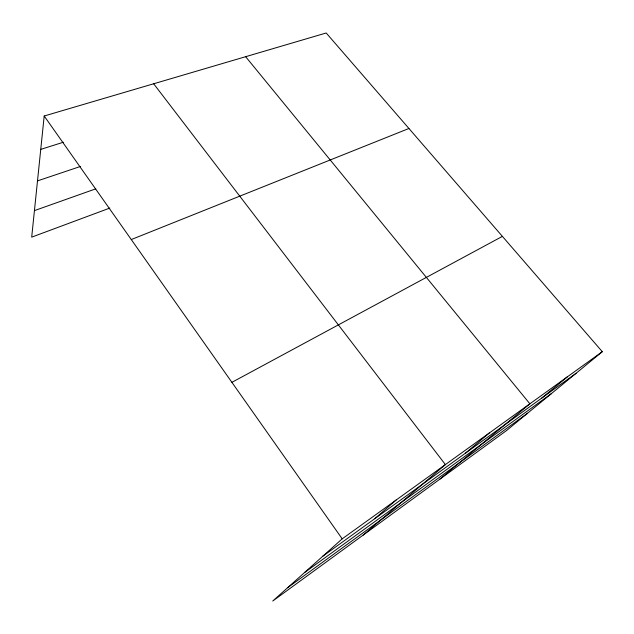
<?xml version="1.0" encoding="UTF-8"?>
<svg xmlns="http://www.w3.org/2000/svg" width="634" height="634" viewBox="0 0 634 634"><rect width="100%" height="100%" fill="white"/><g stroke="black" fill="none" stroke-linecap="round" stroke-linejoin="round"><path stroke-width="0.95" d="M602.3 351.696L342.202 538.837L272.755 601.016L506.463 430.613L602.3 351.696L326.201 32.984L44.19 115.998L31.7 237.14L109.817 208.071M374.702 518.747L396.107 500.052M363.195 535.072L445.385 464.595L153.666 83.775M465.301 453.302L489.329 432.982M439.457 479.47L529.881 403.803L245.643 56.695M541.785 398.057L567.43 376.786M287.598 587.718L527.615 413.194M304.478 572.613L551.215 393.762M322.643 556.343L576.092 373.275M231.909 382.334L502.397 236.371M131.278 239.557L408.93 128.488M34.434 210.615L95.805 188.821M37.501 180.888L80.51 166.433M40.75 149.378L63.313 142.246M44.19 115.998L342.202 538.837"/></g></svg>
